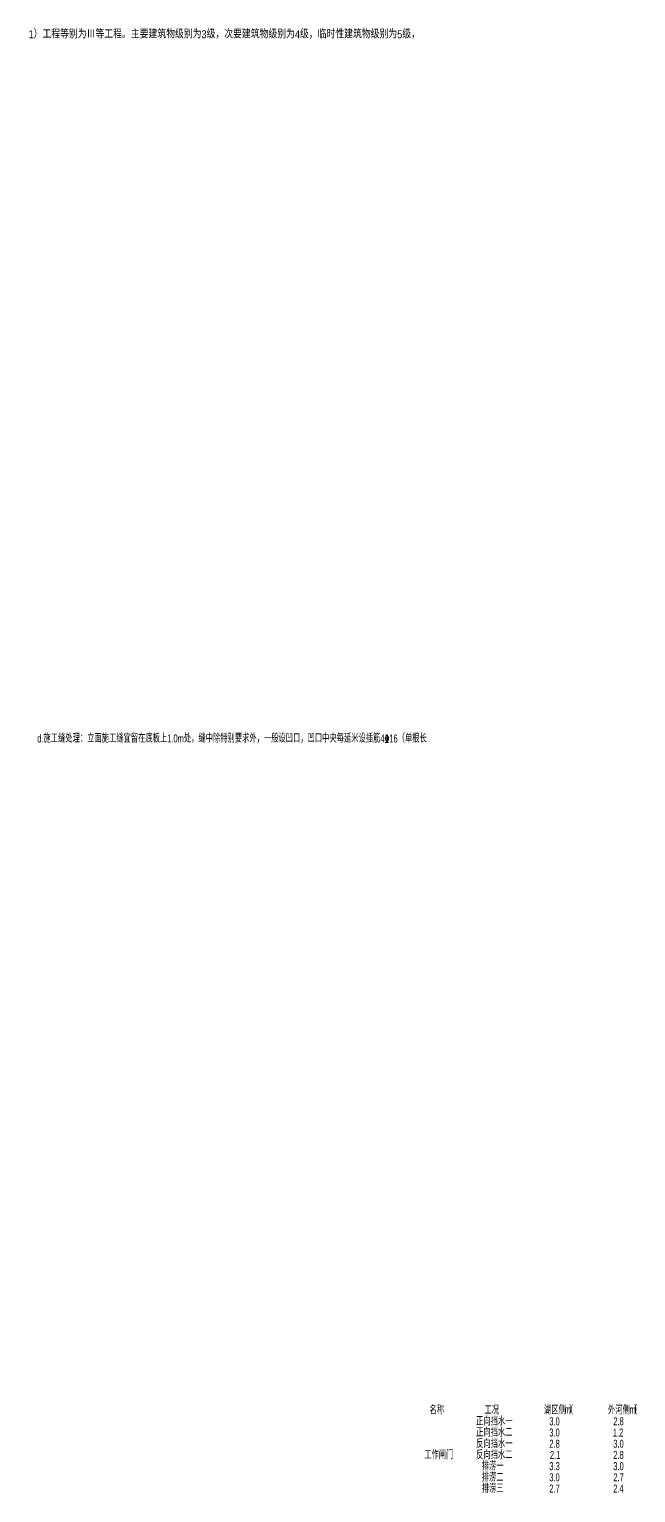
# Model space of a CAD drawing. Extents: x -51258 to 164715, y -112558 to 496610.
# Drawn here: x -51258 to -13339, y 405173 to 496610 of the extents above; entities that cross this region are included whole.
import ezdxf

# ---------------------------------------------------------------- set-up
doc = ezdxf.new("R2010")
doc.units = 0
doc.header["$LTSCALE"] = 1000
doc.layers.add('标注', color=3, linetype='Continuous')
doc.styles.add('图中的汉字和数字', font='njsyeng.shx', dxfattribs={"width": 0.7, "bigfont": 'njsychn.shx'})

msp = doc.modelspace()

# ---------------------------------------------------------------- texts
at = {"layer": '标注', "style": '图中的汉字和数字'}
for s, width, p in [('1）工程等别为Ⅲ等工程。主要建筑物级别为3级，次要建筑物级别为4级，临时性建筑物级别为5级，', 0.85, (-51301.6, 496048.2)), ('d.施工缝处理：立面施工缝宜留在底板上1.0m处，缝中除特别要求外，一般设凹口，凹口中央每延米设插筋4\x8416（单根长', 0.7, (-50757.9, 452048.3)), ('名称', 0.7, (-26233.2, 410074.7)), ('工况', 0.7, (-22798.5, 410072.8)), ('湖区侧（', 0.7, (-19072.7, 410074.7)), ('）', 0.7, (-17516.7, 410073.7)), ('外河侧（', 0.7, (-15068.6, 410074.7)), ('）', 0.7, (-13440.4, 410079)), ('正向挡水一', 0.7, (-23319.4, 409374.7)), ('3.0', 0.7, (-18741.9, 409384.4)), ('m', 0.7, (-17782.2, 410126.1)), ('2.8', 0.7, (-14741.9, 409384.4)), ('m', 0.7, (-13730.1, 410116.1)), ('正向挡水二', 0.7, (-23319.4, 408674.7)), ('3.0', 0.7, (-18741.9, 408684.4)), ('1.2', 0.7, (-14768.9, 408684.4)), ('工作闸门', 0.7, (-26561.2, 407274.7)), ('反向挡水一', 0.7, (-23320.8, 407974.7)), ('反向挡水二', 0.7, (-23320.8, 407274.7)), ('2.8', 0.7, (-18741.9, 407984.4)), ('3.0', 0.7, (-14741.9, 407984.4)), ('排涝一', 0.7, (-22969.4, 406572.8)), ('3.3', 0.7, (-18741.9, 406584.4)), ('2.1', 0.7, (-18708.3, 407284.4)), ('3.0', 0.7, (-14741.9, 406584.4)), ('2.8', 0.7, (-14741.9, 407284.4)), ('排涝二', 0.7, (-22969.4, 405872.8)), ('3.0', 0.7, (-18741.9, 405884.4)), ('2.7', 0.7, (-14741.9, 405884.4)), ('排涝三', 0.7, (-22965.3, 405172.8)), ('2.7', 0.7, (-18741.9, 405184.4)), ('2.4', 0.7, (-14748.7, 405184.4))]:
    msp.add_text(s, height=500, dxfattribs=dict(at, width=width)).set_placement(p)

doc.saveas('drawing.dxf')
